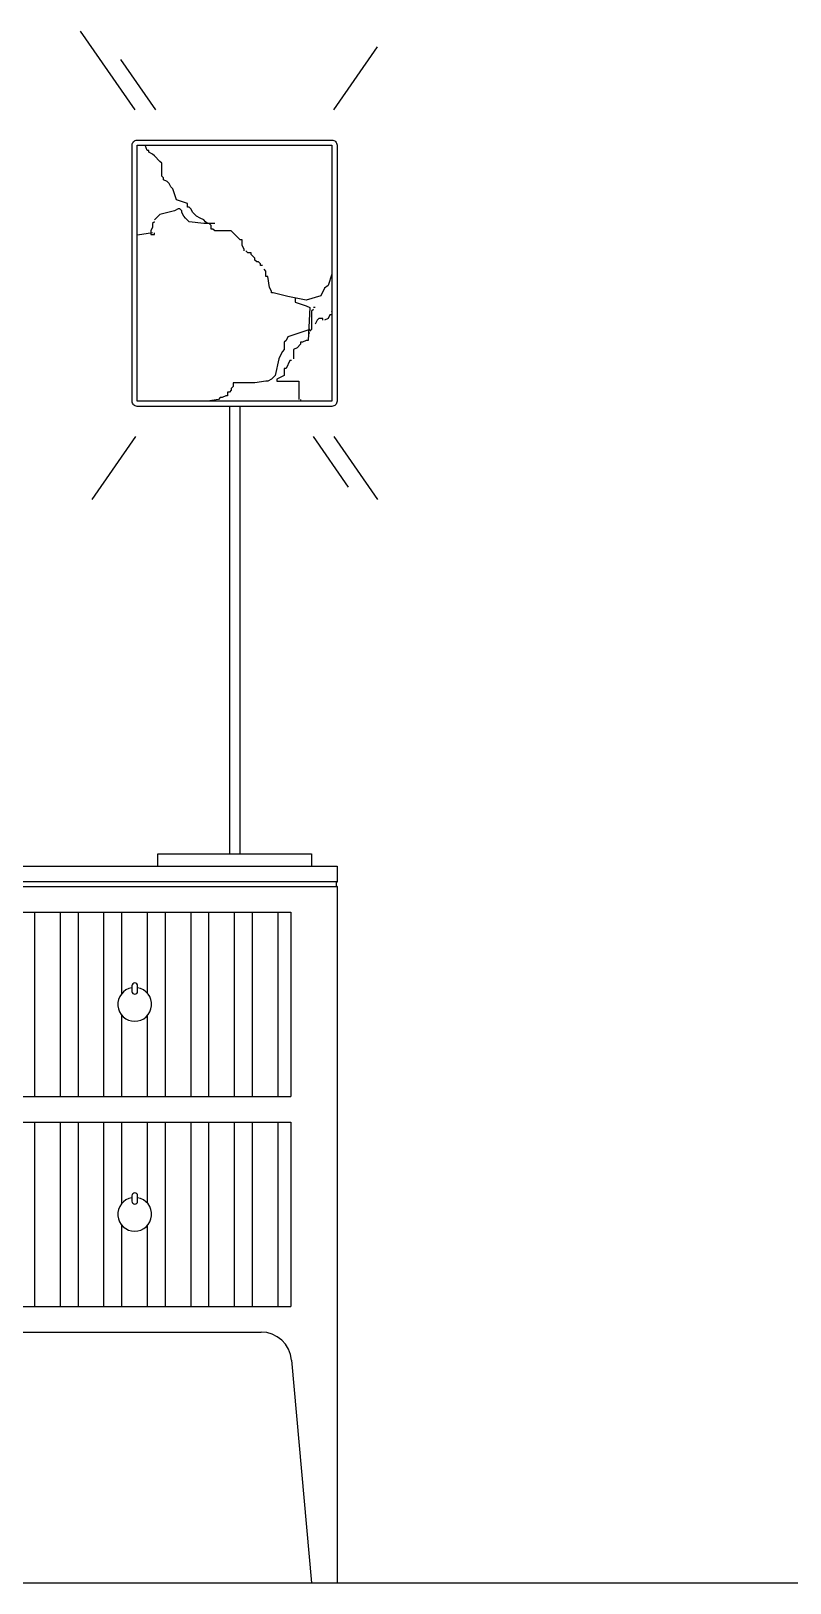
# Model space of a CAD drawing. Header units: inches. Extents: x 6.9 to 49.4, y 11.8 to 36.5.
# Drawn here: x 34.159 to 34.9, y 14.924 to 16.439 of the extents above; entities that cross this region are included whole.
import ezdxf

# ---------------------------------------------------------------- set-up
doc = ezdxf.new("R2010")
doc.units = ezdxf.units.IN
doc.header["$MEASUREMENT"] = 0
for name, color, linetype in [('02', 2, 'Continuous'), ('1', 1, 'Continuous'), ('4', 4, 'Continuous')]:
    doc.layers.add(name, color=color, linetype=linetype)

msp = doc.modelspace()

# ---------------------------------------------------------------- linework, layer by layer
at = {"layer": '02'}
for p, q in [((34.261, 16.3625), (34.2077, 16.4394)), ((34.4548, 16.3625), (34.4975, 16.424)), ((34.2812, 16.3625), (34.2471, 16.4117)), ((34.2726, 16.3227), (34.2708, 16.3279)), ((34.2744, 16.3227), (34.2726, 16.3227)), ((34.2744, 16.321), (34.2744, 16.3227)), ((34.278, 16.3192), (34.2744, 16.321)), ((34.2798, 16.3174), (34.278, 16.3192)), ((34.2851, 16.312), (34.2798, 16.3174)), ((34.2869, 16.3103), (34.2851, 16.312)), ((34.2869, 16.2978), (34.2869, 16.3103)), ((34.2887, 16.296), (34.2869, 16.2978)), ((34.2887, 16.2942), (34.2887, 16.296)), ((34.2922, 16.2924), (34.2887, 16.2942)), ((34.294, 16.2906), (34.2922, 16.2924)), ((34.2958, 16.2871), (34.294, 16.2906)), ((34.2976, 16.2853), (34.2958, 16.2871)), ((34.3012, 16.2746), (34.2976, 16.2853)), ((34.2994, 16.2639), (34.2851, 16.2603)), ((34.303, 16.2657), (34.2994, 16.2639)), ((34.3119, 16.271), (34.3012, 16.2746)), ((34.3047, 16.2657), (34.303, 16.2657)), ((34.3065, 16.2639), (34.3047, 16.2657)), ((34.3065, 16.2621), (34.3065, 16.2639)), ((34.3083, 16.2585), (34.3065, 16.2621)), ((34.3119, 16.2675), (34.3119, 16.271)), ((34.3137, 16.2675), (34.3119, 16.2675)), ((34.3154, 16.2657), (34.3137, 16.2675)), ((34.3172, 16.2621), (34.3154, 16.2657)), ((34.3208, 16.2585), (34.3172, 16.2621)), ((34.278, 16.2478), (34.2762, 16.2443)), ((34.2798, 16.2532), (34.278, 16.2514)), ((34.278, 16.2514), (34.278, 16.2478)), ((34.2815, 16.2568), (34.2798, 16.255)), ((34.2851, 16.2603), (34.2815, 16.2568)), ((34.3101, 16.2568), (34.3083, 16.2585)), ((34.3137, 16.2532), (34.3101, 16.2568)), ((34.3279, 16.2514), (34.3137, 16.2532)), ((34.3244, 16.2568), (34.3208, 16.2585)), ((34.3279, 16.255), (34.3244, 16.2568)), ((34.3297, 16.2532), (34.3279, 16.255)), ((34.3386, 16.2514), (34.3279, 16.2514)), ((34.3315, 16.2514), (34.3297, 16.2532)), ((34.3351, 16.2496), (34.3333, 16.2514)), ((34.3351, 16.246), (34.3351, 16.2496)), ((34.3369, 16.246), (34.3351, 16.246)), ((34.3386, 16.2443), (34.3369, 16.246)), ((34.2673, 16.2407), (34.263, 16.24)), ((34.278, 16.2425), (34.2673, 16.2407)), ((34.2762, 16.2443), (34.2762, 16.2407)), ((34.2762, 16.2407), (34.2798, 16.2407)), ((34.2798, 16.2407), (34.2798, 16.2425)), ((34.3547, 16.2443), (34.3386, 16.2443)), ((34.3583, 16.2407), (34.3547, 16.2443)), ((34.3619, 16.2371), (34.3583, 16.2407)), ((34.3636, 16.2354), (34.3619, 16.2371)), ((34.3654, 16.2354), (34.3636, 16.2354)), ((34.3654, 16.23), (34.3654, 16.2354)), ((34.3672, 16.2264), (34.3654, 16.23)), ((34.3672, 16.2247), (34.3672, 16.2264)), ((34.3708, 16.2229), (34.369, 16.2247)), ((34.3743, 16.2229), (34.3708, 16.2229)), ((34.3743, 16.2211), (34.3743, 16.2229)), ((34.3761, 16.2193), (34.3743, 16.2211)), ((34.3779, 16.2175), (34.3761, 16.2193)), ((34.3779, 16.2157), (34.3779, 16.2175)), ((34.3797, 16.2139), (34.3779, 16.2157)), ((34.3815, 16.2139), (34.3797, 16.2139)), ((34.3833, 16.2122), (34.3815, 16.2139)), ((34.3833, 16.2104), (34.3833, 16.2122)), ((34.3851, 16.2104), (34.3833, 16.2104)), ((34.3886, 16.205), (34.3868, 16.2068)), ((34.3886, 16.1997), (34.3886, 16.205)), ((34.4529, 16.202), (34.4493, 16.1908)), ((34.3904, 16.1997), (34.3886, 16.1997)), ((34.3922, 16.189), (34.3904, 16.1997)), ((34.394, 16.1854), (34.3922, 16.189)), ((34.394, 16.1836), (34.394, 16.1854)), ((34.4457, 16.1884), (34.4422, 16.1807)), ((34.4493, 16.1908), (34.4457, 16.1884)), ((34.3958, 16.1836), (34.394, 16.1836)), ((34.41, 16.1801), (34.3958, 16.1836)), ((34.4279, 16.1765), (34.41, 16.1801)), ((34.4172, 16.1783), (34.4172, 16.1747)), ((34.4172, 16.1747), (34.4279, 16.1711)), ((34.4422, 16.1807), (34.4279, 16.1765)), ((34.4279, 16.1711), (34.4315, 16.1694)), ((34.4315, 16.1694), (34.4297, 16.1373)), ((34.435, 16.1676), (34.4332, 16.1658)), ((34.4332, 16.1658), (34.4332, 16.148)), ((34.4368, 16.1694), (34.435, 16.1694)), ((34.4386, 16.1569), (34.4368, 16.1533)), ((34.4404, 16.1587), (34.4386, 16.1569)), ((34.444, 16.1587), (34.4404, 16.1587)), ((34.444, 16.1569), (34.444, 16.1587)), ((34.4493, 16.1587), (34.4457, 16.1569)), ((34.4511, 16.1622), (34.4493, 16.1587)), ((34.4529, 16.1622), (34.4511, 16.1622)), ((34.453, 16.1655), (34.4529, 16.1658)), ((34.41, 16.1408), (34.4083, 16.1373)), ((34.4207, 16.1444), (34.41, 16.1408)), ((34.4315, 16.148), (34.4207, 16.1444)), ((34.4315, 16.1444), (34.4297, 16.1444)), ((34.4332, 16.148), (34.4315, 16.1462)), ((34.4047, 16.1266), (34.4029, 16.123)), ((34.4065, 16.1283), (34.4047, 16.1266)), ((34.4083, 16.1373), (34.4065, 16.1355)), ((34.4065, 16.1355), (34.4065, 16.1283)), ((34.419, 16.1301), (34.4154, 16.1283)), ((34.4154, 16.1283), (34.4154, 16.1194)), ((34.4225, 16.1337), (34.419, 16.1301)), ((34.4225, 16.1355), (34.4225, 16.1337)), ((34.4243, 16.1355), (34.4225, 16.1355)), ((34.4279, 16.1373), (34.4243, 16.1355)), ((34.4297, 16.1373), (34.4279, 16.1373)), ((34.4011, 16.1194), (34.3975, 16.1029)), ((34.4029, 16.123), (34.4011, 16.1194)), ((34.4083, 16.11), (34.4065, 16.11)), ((34.4065, 16.11), (34.4065, 16.1029)), ((34.4118, 16.1176), (34.4083, 16.11)), ((34.4136, 16.1176), (34.4118, 16.1176)), ((34.3565, 16.0958), (34.3565, 16.0922)), ((34.3779, 16.0958), (34.3565, 16.0958)), ((34.3886, 16.0975), (34.3779, 16.0958)), ((34.3904, 16.0975), (34.3886, 16.0975)), ((34.394, 16.0993), (34.3904, 16.0975)), ((34.3975, 16.1029), (34.394, 16.0993)), ((34.4065, 16.1029), (34.3993, 16.0993)), ((34.3993, 16.0993), (34.3993, 16.0975)), ((34.3993, 16.0975), (34.4207, 16.0975)), ((34.4207, 16.0975), (34.4207, 16.0797)), ((34.3422, 16.0797), (34.3315, 16.0779)), ((34.344, 16.0815), (34.3422, 16.0797)), ((34.3458, 16.0815), (34.344, 16.0815)), ((34.3494, 16.0833), (34.3458, 16.0815)), ((34.3511, 16.0833), (34.3494, 16.0833)), ((34.3511, 16.0868), (34.3511, 16.0833)), ((34.3529, 16.0868), (34.3511, 16.0868)), ((34.3547, 16.0886), (34.3529, 16.0868)), ((34.3565, 16.0922), (34.3547, 16.0904)), ((34.3547, 16.0904), (34.3547, 16.0886)), ((34.4225, 16.0797), (34.4225, 16.0779)), ((34.353, 16.0729), (34.353, 15.6359)), ((34.363, 16.0729), (34.363, 15.6359)), ((34.2612, 16.0433), (34.2186, 15.9818)), ((34.4348, 16.0433), (34.4689, 15.9941)), ((34.4548, 16.0433), (34.4975, 15.9818)), ((32.958, 15.6089), (34.458, 15.6089)), ((32.958, 15.6039), (34.458, 15.6039)), ((34.163, 15.3989), (34.163, 15.5789)), ((34.188, 15.3989), (34.188, 15.5789)), ((34.2055, 15.3989), (34.2055, 15.5789)), ((34.2305, 15.3989), (34.2305, 15.5789)), ((34.248, 15.4997), (34.248, 15.5789)), ((34.273, 15.4997), (34.273, 15.5789)), ((34.2905, 15.3989), (34.2905, 15.5789)), ((34.3155, 15.3989), (34.3155, 15.5789)), ((34.333, 15.3989), (34.333, 15.5789)), ((34.358, 15.3989), (34.358, 15.5789)), ((34.3755, 15.3989), (34.3755, 15.5789)), ((34.4005, 15.3989), (34.4005, 15.5789)), ((34.248, 15.3989), (34.248, 15.4782)), ((34.273, 15.3989), (34.273, 15.4782)), ((34.163, 15.1939), (34.163, 15.3739)), ((34.188, 15.1939), (34.188, 15.3739)), ((34.2055, 15.1939), (34.2055, 15.3739)), ((34.2305, 15.1939), (34.2305, 15.3739)), ((34.248, 15.2947), (34.248, 15.3739)), ((34.273, 15.2947), (34.273, 15.3739)), ((34.2905, 15.1939), (34.2905, 15.3739)), ((34.3155, 15.1939), (34.3155, 15.3739)), ((34.333, 15.1939), (34.333, 15.3739)), ((34.358, 15.1939), (34.358, 15.3739)), ((34.3755, 15.1939), (34.3755, 15.3739)), ((34.4005, 15.1939), (34.4005, 15.3739)), ((34.248, 15.1939), (34.248, 15.2732)), ((34.273, 15.1939), (34.273, 15.2732))]:
    msp.add_line(p, q, dxfattribs=at)
msp.add_lwpolyline([(34.453, 16.0729), (34.263, 16.0729, -0.414214), (34.258, 16.0779), (34.258, 16.3279, -0.414214), (34.263, 16.3329), (34.453, 16.3329, -0.414214), (34.458, 16.3279), (34.458, 16.0779, -0.414214)], format="xyb", close=True, dxfattribs=at)
msp.add_lwpolyline([(34.453, 16.0779), (34.263, 16.0779), (34.263, 16.3279), (34.453, 16.3279)], close=True, dxfattribs=at)
msp.add_lwpolyline([(34.283, 15.6239), (34.283, 15.6359), (34.433, 15.6359), (34.433, 15.6239)], dxfattribs=at)
for points in [[(34.2633, 15.5016), (34.2633, 15.5071, 1), (34.2578, 15.5071)], [(34.2578, 15.5071), (34.2578, 15.5016, 1), (34.2633, 15.5016)], [(34.2633, 15.2966), (34.2633, 15.3021, 1), (34.2578, 15.3021)], [(34.2578, 15.3021), (34.2578, 15.2966, 1), (34.2633, 15.2966)]]:
    msp.add_lwpolyline(points, format="xyb", dxfattribs=at)
for centre in [(34.2605, 15.4889), (34.2605, 15.2839)]:
    msp.add_arc(centre, 0.0165, 99.5941, 80.4059, dxfattribs=at)
at = {"layer": '1'}
msp.add_line((28.702, 14.9239), (49.0282, 14.9239), dxfattribs=at)
at = {"layer": '4'}
for p, q in [((32.958, 15.6239), (34.458, 15.6239)), ((34.458, 15.6239), (34.458, 15.6089)), ((34.458, 15.6039), (34.458, 14.9239)), ((33.003, 15.5789), (34.413, 15.5789)), ((34.413, 15.5789), (34.413, 15.3989)), ((33.003, 15.3989), (34.413, 15.3989)), ((33.003, 15.3739), (34.413, 15.3739)), ((34.413, 15.3739), (34.413, 15.1939)), ((33.003, 15.1939), (34.413, 15.1939)), ((33.0323, 15.1689), (34.3838, 15.1689)), ((34.4137, 15.1416), (34.433, 14.9239))]:
    msp.add_line(p, q, dxfattribs=at)
for centre, radius, start, end in [((34.4607, 15.6064), 0.00362, 136.3972, 223.6028), ((34.3838, 15.1389), 0.03, 5.0796, 90)]:
    msp.add_arc(centre, radius, start, end, dxfattribs=at)

doc.saveas('drawing.dxf')
